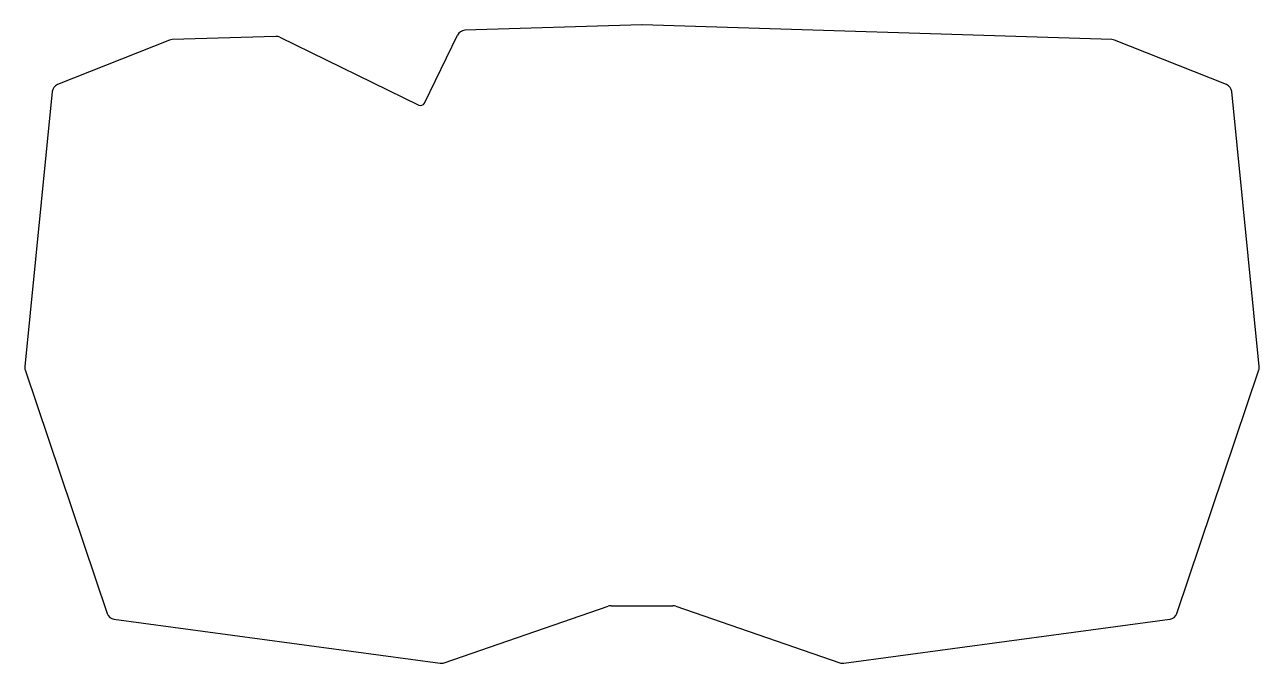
# Model space of a CAD drawing. Header units: millimetres. Extents: x 83 to 376, y -232 to -80.
import ezdxf

# ---------------------------------------------------------------- set-up
doc = ezdxf.new("R2010")
doc.units = ezdxf.units.MM

msp = doc.modelspace()

# ---------------------------------------------------------------- linework, layer by layer
for p, q in [((229.63, -80.39), (187.64, -81.72)), ((341.18, -83.93), (229.76, -80.39)), ((117.54, -84.07), (90.99, -94.6)), ((142.77, -83.15), (118.21, -83.93)), ((143.71, -83.35), (176.7, -99.44)), ((178.04, -98.98), (185.91, -82.84)), ((368.4, -94.6), (341.85, -84.07)), ((89.74, -96.26), (83.19, -161.47)), ((376.2, -161.47), (369.65, -96.26)), ((83.29, -162.31), (102.75, -220.1)), ((356.64, -220.1), (376.1, -162.31)), ((182.74, -231.8), (221.69, -218.38)), ((222.34, -218.28), (237.04, -218.28)), ((237.7, -218.38), (276.65, -231.8)), ((104.37, -221.45), (181.82, -231.89)), ((277.57, -231.89), (355.01, -221.45))]:
    msp.add_line(p, q)
for centre, radius, start, end in [((187.71, -83.72), 2, 91.8211, 154), ((229.69, -82.39), 2, 88.1789, 91.8211), ((118.27, -85.93), 2, 91.8211, 111.6355), ((142.83, -85.15), 2, 64, 91.8211), ((341.11, -85.93), 2, 68.3645, 88.1789), ((91.73, -96.46), 2, 111.6355, 174.2688), ((367.66, -96.46), 2, 5.7312, 68.3645), ((177.14, -98.54), 1, 244, 334), ((85.18, -161.67), 2, 174.2688, 198.6087), ((374.21, -161.67), 2, 341.3913, 5.7312), ((222.34, -220.28), 2, 90, 109), ((237.04, -220.28), 2, 71, 90), ((104.64, -219.46), 2, 198.6087, 262.3221), ((354.75, -219.46), 2, 277.6779, 341.3913), ((182.09, -229.91), 2, 262.3221, 289), ((277.3, -229.91), 2, 251, 277.6779)]:
    msp.add_arc(centre, radius, start, end)

doc.saveas('drawing.dxf')
